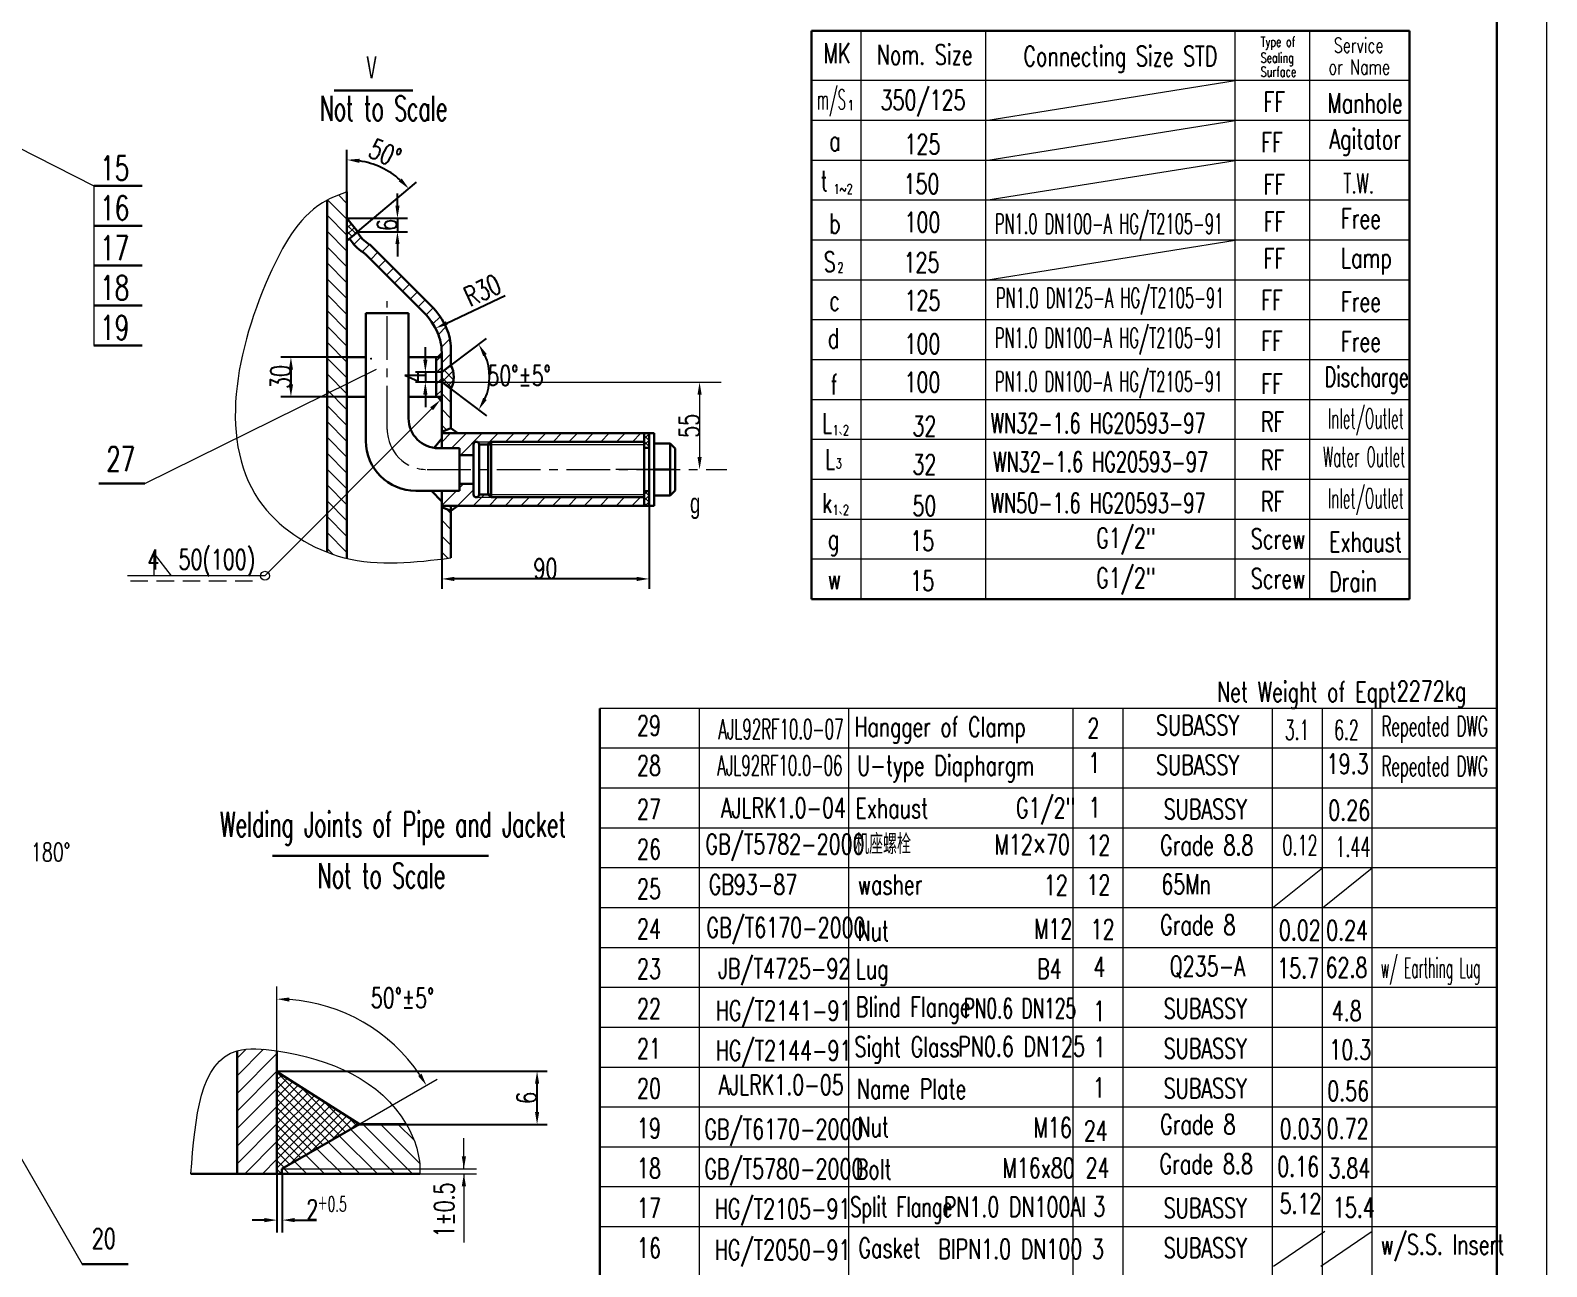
# Model space of a CAD drawing. Extents: x 0 to 594, y 0 to 841.
# Drawn here: x 289.8 to 594, y 192 to 440 of the extents above; entities that cross this region are included whole.
import ezdxf
from ezdxf.enums import TextEntityAlignment as Align

# ---------------------------------------------------------------- set-up
doc = ezdxf.new("R2010")
doc.units = 0
doc.header["$LTSCALE"] = 7
doc.header["$MEASUREMENT"] = 0
doc.linetypes.add('CENTER', pattern=[2, 1.25, -0.25, 0.25, -0.25])
doc.linetypes.add('DASHED', pattern=[0.75, 0.5, -0.25])
doc.layers.get('0').update_dxf_attribs({"linetype": 'CONTINUOUS', "lineweight": 30})
doc.layers.get('DEFPOINTS').update_dxf_attribs({"color": 2, "linetype": 'DASHED', "lineweight": 13})
for name, color, linetype, lineweight in [('CEN', 1, 'CENTER', 13), ('DASH', 2, 'DASHED', 13), ('DIM', 4, 'CONTINUOUS', 13), ('FULL', 7, 'CONTINUOUS', 30), ('MAIN', 7, 'CONTINUOUS', 30), ('THIN', 3, 'CONTINUOUS', 13), ('斜线', 6, 'CONTINUOUS', 13)]:
    doc.layers.add(name, color=color, linetype=linetype, lineweight=lineweight)
doc.styles.add('HZ3', font='romans.shx', dxfattribs={"width": 0.7, "height": 3, "bigfont": 'hztxt.shx'})
doc.styles.add('HZ4', font='romans.shx', dxfattribs={"width": 0.7, "height": 4, "bigfont": 'hztxt.shx'})
doc.styles.add('HZ5', font='romans.shx', dxfattribs={"width": 0.7, "height": 5, "bigfont": 'hztxt.shx'})
doc.styles.add('RMO4', font='romans.shx', dxfattribs={"width": 0.7, "height": 4})
doc.dimstyles.get("Standard").update_dxf_attribs({"dimtxt": 0.18, "dimasz": 0.18, "dimexe": 0.18, "dimexo": 0.0625, "dimgap": 0.09, "dimtad": 0, "dimtih": 1, "dimtoh": 1, "dimdec": 4, "dimzin": 0, "dimdsep": 46, "dimtxsty": 'HZ4', "dimcen": 0.09, "dimadec": 0, "dimazin": 0, "dimtol": 1, "dimtm": 1e-09, "dimtfac": 1, "dimtdec": 4, "dimtofl": 0, "dimtmove": 0, "dimatfit": 3, "dimfxl": 0, "dimtolj": 1, "dimtzin": 0, "dimarcsym": 0})
doc.dimstyles.new('STANDARD$2', dxfattribs={"dimtxt": 0.18, "dimasz": 2.5, "dimexe": 2.5, "dimexo": 0.0625, "dimgap": 0.9, "dimtad": 1, "dimtih": 1, "dimdec": 0, "dimzin": 0, "dimdsep": 46, "dimtxsty": 'HZ5', "dimcen": 0.09, "dimadec": 0, "dimazin": 0, "dimtol": 1, "dimtfac": 2, "dimtdec": 0, "dimtofl": 0, "dimtmove": 0, "dimatfit": 0, "dimfxl": 0, "dimtolj": 1, "dimtzin": 0, "dimarcsym": 0})
pattern_1 = [(135, (-25.9183, 25.1776), (-0.8838835, -0.8838835), []), (225, (-25.9183, 25.1776), (0.8838835, -0.8838835), [])]

# ---------------------------------------------------------------- blocks, each defined once
blk = doc.blocks.new('*D125')
at = {"layer": 'DEFPOINTS', "color": 0}
for p in [(339.25, 231.24), (391.44, 231.24), (355.04, 220.52)]:
    blk.add_point(p, dxfattribs=at)
at = {"layer": 'DIM', "color": 0, "lineweight": -2}
for p, q in [((339.31, 231.24), (393.44, 231.24)), ((391.44, 223.02), (391.44, 228.74)), ((355.1, 220.52), (393.44, 220.52))]:
    blk.add_line(p, q, dxfattribs=at)
at = {"layer": 'DIM', "color": 0}
for points in [[(391.02, 228.74), (391.85, 228.74), (391.44, 231.24)], [(391.02, 223.02), (391.85, 223.02), (391.44, 220.52)]]:
    blk.add_solid(points, dxfattribs=at)
at = {"layer": 'DIM', "color": 0, "insert": (389.35, 225.88), "char_height": 4, "attachment_point": 5, "rotation": 90, "style": 'RMO4'}
blk.add_mtext('\\A1;6', dxfattribs=at)
blk = doc.blocks.new('*D126')
at = {"layer": 'DEFPOINTS', "color": 0}
for p in [(339.24, 210.78), (340.32, 210.66), (340.32, 201.36)]:
    blk.add_point(p, dxfattribs=at)
at = {"layer": 'DIM', "color": 0, "lineweight": -2}
for p, q in [((339.24, 210.72), (339.24, 198.86)), ((340.32, 210.6), (340.32, 198.86)), ((336.74, 201.36), (334.24, 201.36)), ((342.82, 201.36), (347.16, 201.36))]:
    blk.add_line(p, q, dxfattribs=at)
at = {"layer": 'DIM', "color": 0}
for points in [[(336.74, 201.78), (336.74, 200.94), (339.24, 201.36)], [(342.82, 201.78), (342.82, 200.94), (340.32, 201.36)]]:
    blk.add_solid(points, dxfattribs=at)
at = {"layer": 'DIM', "color": 0, "insert": (346.34, 203.45), "char_height": 4, "attachment_point": 5, "style": 'RMO4'}
blk.add_mtext('\\A1;2', dxfattribs=at)
blk = doc.blocks.new('*D155')
at = {"layer": 'DEFPOINTS', "color": 0}
for p in [(362.21, 411.36), (353.3, 407.63), (355.45, 399.62), (353.3, 397.81), (353.3, 334.09)]:
    blk.add_point(p, dxfattribs=at)
at = {"layer": 'DIM', "color": 0, "lineweight": -2}
for p, q in [((353.3, 407.69), (353.3, 416.03)), ((355.5, 399.66), (367.25, 409.52))]:
    blk.add_line(p, q, dxfattribs=at)
blk.add_arc((353.3, 397.81), 16.21, 48.843, 81.157, dxfattribs=at)
at = {"layer": 'DIM', "color": 0}
for points in [[(355.76, 413.42), (355.82, 414.25), (353.3, 414.03)], [(364.27, 410.31), (363.67, 409.73), (365.72, 408.23)]]:
    blk.add_solid(points, dxfattribs=at)
at = {"layer": 'DIM', "color": 0, "insert": (360.94, 415.33), "char_height": 4, "attachment_point": 5, "rotation": 336.4478, "style": 'RMO4'}
blk.add_mtext('\\A1;50%%d', dxfattribs=at)
blk = doc.blocks.new('*D154')
at = {"layer": 'DEFPOINTS', "color": 0}
for p in [(353.3, 402.31), (355.45, 399.62), (363.42, 399.62)]:
    blk.add_point(p, dxfattribs=at)
at = {"layer": 'DIM', "color": 0, "lineweight": -2}
for p, q in [((363.42, 404.81), (363.42, 407.31)), ((353.36, 402.31), (365.42, 402.31)), ((363.42, 402.31), (363.42, 399.62)), ((355.52, 399.62), (365.42, 399.62)), ((363.42, 397.12), (363.42, 394.62))]:
    blk.add_line(p, q, dxfattribs=at)
at = {"layer": 'DIM', "color": 0}
for points in [[(363.01, 404.81), (363.84, 404.81), (363.42, 402.31)], [(363.01, 397.12), (363.84, 397.12), (363.42, 399.62)]]:
    blk.add_solid(points, dxfattribs=at)
at = {"layer": 'DIM', "color": 0, "insert": (361.33, 400.96), "char_height": 4, "attachment_point": 5, "rotation": 90, "style": 'RMO4'}
blk.add_mtext('\\A1;6', dxfattribs=at)
blk = doc.blocks.new('*D153')
at = {"layer": 'DEFPOINTS', "color": 0}
for p in [(371.07, 380.24), (358.15, 374.17)]:
    blk.add_point(p, dxfattribs=at)
at = {"layer": 'DIM', "color": 0, "lineweight": -2}
for p, q in [((373.33, 381.3), (385.05, 386.81)), ((358.15, 374.08), (358.15, 374.26)), ((358.06, 374.17), (358.24, 374.17))]:
    blk.add_line(p, q, dxfattribs=at)
at = {"layer": 'DIM', "color": 0}
blk.add_solid([(373.16, 381.68), (373.51, 380.93), (371.07, 380.24)], dxfattribs=at)
at = {"layer": 'DIM', "color": 0, "insert": (380.47, 387.86), "char_height": 4, "attachment_point": 5, "rotation": 25.1673, "style": 'RMO4'}
blk.add_mtext('\\A1;R30', dxfattribs=at)
blk = doc.blocks.new('*D152')
at = {"layer": 'DEFPOINTS', "color": 0}
for p in [(372.31, 371.46), (374.14, 372.84), (372.31, 369.47), (381.65, 368.14), (374.14, 368.1)]:
    blk.add_point(p, dxfattribs=at)
at = {"layer": 'THIN', "color": 0, "lineweight": -2}
for p, q in [((374.19, 372.87), (381.32, 378.22)), ((374.19, 368.06), (381.32, 362.71))]:
    blk.add_line(p, q, dxfattribs=at)
blk.add_arc((370.98, 370.47), 10.93, 336.27, 23.73, dxfattribs=at)
at = {"layer": 'THIN', "color": 0}
for points in [[(380.62, 374.65), (381.34, 375.07), (379.72, 377.02)], [(381.34, 365.86), (380.62, 366.28), (379.72, 363.91)]]:
    blk.add_solid(points, dxfattribs=at)
at = {"layer": 'THIN', "color": 0, "insert": (387.82, 370.75), "char_height": 4, "attachment_point": 5, "style": 'HZ4'}
blk.add_mtext('\\A1;50%%d%%p5%%d', dxfattribs=at)
blk = doc.blocks.new('*D151')
at = {"layer": 'DEFPOINTS', "color": 0}
for p in [(372.31, 371.46), (369.02, 369.45), (372.33, 369.45)]:
    blk.add_point(p, dxfattribs=at)
at = {"layer": 'THIN', "color": 0, "lineweight": -2}
for p, q in [((369.02, 373.96), (369.02, 376.46)), ((372.24, 371.46), (367.02, 371.46)), ((369.02, 371.46), (369.02, 369.45)), ((372.26, 369.45), (367.02, 369.45)), ((369.02, 366.95), (369.02, 364.45))]:
    blk.add_line(p, q, dxfattribs=at)
at = {"layer": 'THIN', "color": 0}
for points in [[(368.6, 373.96), (369.44, 373.96), (369.02, 371.46)], [(368.6, 366.95), (369.44, 366.95), (369.02, 369.45)]]:
    blk.add_solid(points, dxfattribs=at)
at = {"layer": 'THIN', "color": 0, "insert": (366.93, 370.46), "char_height": 4, "attachment_point": 5, "rotation": 90, "style": 'RMO4'}
blk.add_mtext('\\A1;4', dxfattribs=at)
blk = doc.blocks.new('*D150')
at = {"layer": 'DEFPOINTS', "color": 0}
for p in [(353.3, 374.45), (342.05, 366.48), (353.3, 366.48)]:
    blk.add_point(p, dxfattribs=at)
at = {"layer": 'THIN', "color": 0, "lineweight": -2}
for p, q in [((353.24, 374.45), (340.05, 374.45)), ((342.05, 371.95), (342.05, 368.98)), ((353.24, 366.48), (340.05, 366.48))]:
    blk.add_line(p, q, dxfattribs=at)
at = {"layer": 'THIN', "color": 0}
for points in [[(341.63, 371.95), (342.47, 371.95), (342.05, 374.45)], [(341.63, 368.98), (342.47, 368.98), (342.05, 366.48)]]:
    blk.add_solid(points, dxfattribs=at)
at = {"layer": 'THIN', "color": 0, "insert": (339.96, 370.47), "char_height": 4, "attachment_point": 5, "rotation": 90, "style": 'RMO4'}
blk.add_mtext('\\A1;30', dxfattribs=at)
blk = doc.blocks.new('*D149')
at = {"layer": 'DEFPOINTS', "color": 0}
for p in [(413.94, 344.65), (372.31, 333.95), (372.31, 329.97)]:
    blk.add_point(p, dxfattribs=at)
at = {"layer": 'THIN', "color": 0, "lineweight": -2}
for p, q in [((413.94, 344.59), (413.94, 327.97)), ((372.31, 333.89), (372.31, 327.97)), ((411.44, 329.97), (374.81, 329.97))]:
    blk.add_line(p, q, dxfattribs=at)
at = {"layer": 'THIN', "color": 0}
for points in [[(374.81, 330.38), (374.81, 329.55), (372.31, 329.97)], [(411.44, 330.38), (411.44, 329.55), (413.94, 329.97)]]:
    blk.add_solid(points, dxfattribs=at)
at = {"layer": 'THIN', "color": 0, "insert": (393.12, 332.06), "char_height": 4, "attachment_point": 5, "style": 'RMO4'}
blk.add_mtext('\\A1;90', dxfattribs=at)

msp = doc.modelspace()

# ---------------------------------------------------------------- hatches: boundary and pattern name
at = {"layer": 'DIM'}
h = msp.add_hatch(dxfattribs=at)
h.set_pattern_fill('ANSI31', color=256, scale=20, style=0)
h.set_pattern_definition([(45, (-25.9183, 25.1776), (-1.767767, 1.767767), [])])
edge = h.paths.add_edge_path()
edge.add_line((331.24649, 210.63316), (339.24649, 210.63316))
edge.add_line((339.24649, 210.63316), (339.24649, 235.32687))
edge.add_spline(control_points=[(339.24649, 235.32687), (336.39619, 235.7456), (333.51785, 235.9601), (331.24649, 235.32687)], knot_values=[26.376298529, 26.376298529, 26.376298529, 26.376298529, 34.376298529, 34.376298529, 34.376298529, 34.376298529], degree=3, periodic=0)
edge.add_line((331.24649, 235.32687), (331.24649, 210.63316))
h = msp.add_hatch(dxfattribs=at)
h.set_pattern_fill('ANSI37', color=256, scale=10, angle=90, style=0)
h.set_pattern_definition(pattern_1)
h.paths.add_polyline_path([(339.24649, 210.63316), (340.24649, 210.63316), (340.24649, 211.63316), (355.83495, 220.63316), (339.24649, 231.14879)])
at = {"layer": 'THIN'}
h = msp.add_hatch(dxfattribs=at)
h.set_pattern_fill('ANSI31', color=256, scale=18, angle=90, style=0)
h.set_pattern_definition([(135, (20.8091, 266.8356), (-1.59099, -1.59099), [])])
edge = h.paths.add_edge_path()
edge.add_spline(control_points=[(349.29814, 335.33113), (350.42301, 334.89541), (351.75925, 334.46411), (353.10418, 334.13182), (353.29814, 334.08594)], knot_values=[85.317824237, 85.317824237, 85.317824237, 85.317824237, 88.845396092, 89.439199337, 89.439199337, 89.439199337, 89.439199337], degree=3, periodic=0)
edge.add_line((353.29814, 334.08594), (353.29814, 407.62504))
edge.add_spline(control_points=[(353.29814, 407.62504), (351.92582, 407.11468), (350.55349, 406.60432), (349.29814, 405.93863)], knot_values=[0, 0, 0, 0, 4.340965322, 4.340965322, 4.340965322, 4.340965322], degree=3, periodic=0)
edge.add_line((349.29814, 405.93863), (349.29814, 335.33113))
h = msp.add_hatch(dxfattribs=at)
h.set_pattern_fill('ANSI37', color=256, scale=7.5, style=0)
h.set_pattern_definition([(45, (-3.6583, -36.1888), (-0.6629126, 0.6629126), []), (135, (-3.6583, -36.1888), (-0.6629126, -0.6629126), [])])
h.paths.add_polyline_path([(353.29814, 398.81876), (353.84549, 398.2714), (355.4529, 399.62018), (353.29814, 402.30931)])
h = msp.add_hatch(dxfattribs=at)
h.set_pattern_fill('ANSI31', color=256, scale=13, style=0)
h.set_pattern_definition([(45, (20.8091, 266.8356), (-1.1490485, 1.1490485), [])])
h.paths.add_polyline_path([(372.3052, 374.4548), (371.2097, 374.4548), (371.2097, 366.47718), (372.3052, 366.47718)])
h = msp.add_hatch(dxfattribs=at)
h.set_pattern_fill('ANSI37', color=256, scale=11, style=0)
h.set_pattern_definition([(45, (20.8091, 266.8356), (-0.972272, 0.972272), []), (135, (20.8091, 266.8356), (-0.972272, -0.972272), [])])
h.paths.add_polyline_path([(372.3052, 369.46879), (374.13616, 368.09559, 0.246248199), (374.13616, 372.8364), (372.3052, 371.46319)])
h = msp.add_hatch(dxfattribs=at)
h.set_pattern_fill('ANSI31', color=256, scale=18, style=0)
h.set_pattern_definition([(45, (20.8091, 266.8356), (-1.59099, 1.59099), [])])
h.paths.add_polyline_path([(379.23461, 357.48083), (412.93842, 357.48083), (412.93842, 359.18371), (372.3052, 359.18371), (372.3052, 356.1921), (375.87429, 356.1921), (375.87429, 354.78183), (378.67584, 354.78183), (378.67584, 356.92205, -0.414213562)])
h.paths.add_polyline_path([(381.65596, 356.92205), (382.21473, 357.48083), (379.23461, 357.48083, -0.414213562), (379.79338, 356.92205)], flags=17)
h.paths.add_polyline_path([(372.3052, 347.64466), (372.3052, 344.65305), (412.93842, 344.65305), (412.93842, 346.35593), (382.21473, 346.35593), (379.23461, 346.35593, -0.414213562), (378.67584, 346.9147), (378.67584, 349.05493), (375.87429, 349.05493), (375.87429, 347.64466)])
h.paths.add_polyline_path([(379.79338, 346.9147, -0.414213562), (379.23461, 346.35593), (382.21473, 346.35593), (381.65596, 346.9147)], flags=17)
h = msp.add_hatch(dxfattribs=at)
h.set_pattern_fill('ANSI37', color=256, scale=7, style=0)
h.set_pattern_definition([(45, (43.2905, 266.8356), (-0.6187184, 0.6187184), []), (135, (43.2905, 266.8356), (-0.6187184, -0.6187184), [])])
h.paths.add_polyline_path([(413.93643, 359.18371), (412.93842, 359.18371), (412.93842, 356.27068), (413.93643, 356.27068)])
h.paths.add_polyline_path([(412.93842, 344.65305), (413.93643, 344.65305), (413.93643, 347.56608), (412.93842, 347.56608)])
h = msp.add_hatch(dxfattribs=at)
h.set_pattern_fill('ANSI37', color=256, scale=10, angle=90, style=0)
h.set_pattern_definition(pattern_1)
h.paths.add_polyline_path([(339.24649, 231.14879), (339.24649, 210.63316), (340.24649, 210.63316), (340.24649, 211.63316), (355.83495, 220.63316)])
h = msp.add_hatch(dxfattribs=at)
h.set_pattern_fill('ANSI31', color=256, scale=20, angle=90, style=0)
h.set_pattern_definition([(135, (281.9165, 157.2852), (-1.767767, -1.767767), [])])
edge = h.paths.add_edge_path()
edge.add_line((340.24649, 211.63316), (340.24649, 210.63316))
edge.add_line((340.24649, 210.63316), (367.90216, 210.63316))
edge.add_spline(control_points=[(367.90216, 210.63316), (368.1188, 214.04546), (366.97085, 217.60056), (365.20245, 220.63316)], knot_values=[64.202744315, 64.202744315, 64.202744315, 64.202744315, 74.56075691, 74.56075691, 74.56075691, 74.56075691], degree=3, periodic=0)
edge.add_line((365.20245, 220.63316), (355.83495, 220.63316))
edge.add_line((355.83495, 220.63316), (340.24649, 211.63316))

# ---------------------------------------------------------------- linework, layer by layer
msp.add_line((404, 304), (404, 10))
at = {"layer": 'CEN'}
for p, q in [((361.37092, 359.91838), (361.37092, 385.71001)), ((369.37092, 351.91838), (429.50747, 351.91838))]:
    msp.add_line(p, q, dxfattribs=at)
msp.add_arc((369.37092, 359.91838), 8, 180, 270, dxfattribs=at)
at = {"layer": 'DASH'}
msp.add_line((309.8471, 329.55524), (335.33067, 329.55524), dxfattribs=at)
at = {"layer": 'DEFPOINTS', "linetype": 'ByBlock'}
for p in [(339.24649, 235.32687), (355.83495, 220.63316), (339.24649, 210.63316), (340.24649, 211.63316), (340.3167, 211.62334), (340.3167, 210.66486)]:
    msp.add_point(p, dxfattribs=at)
at = {"layer": 'DIM'}
for p, q in [((481.47678, 421.9213), (531.47678, 429.9213)), ((481.47678, 413.9213), (531.47678, 421.9213)), ((481.47678, 405.9213), (531.47678, 413.9213)), ((481.47678, 389.9213), (531.47678, 397.9213)), ((312.76783, 349.12978), (359.21122, 372.07016)), ((411.27039, 369.4522), (428.38464, 369.4522)), ((584, 304), (404, 304)), ((584, 296), (404, 296)), ((584, 288), (404, 288)), ((539, 264), (549, 272)), ((549, 264), (559, 272)), ((584, 224), (404, 224)), ((376.75297, 211.62334), (376.75297, 217.81075)), ((376.75297, 210.66486), (376.75297, 196.84153)), ((539.21393, 192.1005), (549.49698, 199.11696)), ((548.71514, 192.1005), (558.99819, 199.11696))]:
    msp.add_line(p, q, dxfattribs=at)
at = {"layer": 'DIM', "linetype": 'ByBlock'}
for p, q in [((339.24649, 235.38937), (339.24649, 248.18991)), ((355.88907, 220.66441), (371.40556, 229.62286)), ((340.3792, 211.62334), (379.25297, 211.62334)), ((340.3792, 210.66486), (379.25297, 210.66486)), ((376.75297, 208.16486), (376.75297, 205.66486))]:
    msp.add_line(p, q, dxfattribs=at)
msp.add_arc((339.24649, 211.05581), 34.6341, 34.1366911, 85.8633089, dxfattribs=at)
at = {"layer": 'DIM'}
msp.add_open_spline([(321.97666, 210.63316), (322.8672, 221.93613), (324.02784, 236.66731), (347.12754, 234.94589), (363.66527, 227.83767), (368.1188, 214.04546), (367.90216, 210.63316)], degree=3, knots=[0, 0, 0, 0, 26.376298529, 34.376298529, 64.202744315, 74.56075691, 74.56075691, 74.56075691, 74.56075691], dxfattribs=at)
at = {"layer": 'DIM', "linetype": 'ByBlock'}
for p in [(361.50886, 237.58707), (376.75297, 211.62334)]:
    msp.add_point(p, dxfattribs=at)
for points in [[(341.72982, 245.18329), (341.7599, 246.01608), (339.24649, 245.68991)], [(368.26626, 230.71262), (367.56008, 230.27018), (369.2405, 228.37286)], [(376.3363, 214.12334), (377.16964, 214.12334), (376.75297, 211.62334)], [(376.3363, 208.16486), (377.16964, 208.16486), (376.75297, 210.66486)]]:
    msp.add_solid(points, dxfattribs=at)
at = {"layer": 'FULL'}
for p, q in [((584, 10), (584, 831)), ((446.47678, 325.9213), (446.47678, 439.9213)), ((566.47678, 439.9213), (446.47678, 439.9213)), ((566.47678, 325.9213), (566.47678, 439.9213)), ((350.75844, 427.93816), (366.49865, 427.93816)), ((302.47571, 408.80919), (312.22575, 408.80919)), ((349.29814, 405.93863), (349.29814, 335.33113)), ((353.29814, 407.62504), (353.29814, 334.08594)), ((353.29814, 402.30931), (355.4529, 399.62018)), ((302.47571, 400.80919), (312.22575, 400.80919)), ((353.29814, 397.81212), (355.4529, 399.62018)), ((358.34422, 396.6011), (370.16754, 384.77778)), ((302.47571, 392.80919), (312.22575, 392.80919)), ((357.09411, 395.02279), (368.75332, 383.36357)), ((302.47571, 384.80919), (312.22575, 384.80919)), ((302.47571, 376.80919), (312.22575, 376.80919)), ((566.47678, 325.9213), (446.47678, 325.9213)), ((331.24649, 235.32687), (331.24649, 210.63316)), ((339.24649, 235.32687), (339.24649, 210.63316)), ((355.83495, 220.63316), (339.18475, 231.18793)), ((340.24649, 211.63316), (355.83495, 220.63316)), ((355.83495, 220.63316), (365.20245, 220.63316)), ((339.24649, 210.63316), (321.97666, 210.63316)), ((331.24649, 210.63316), (339.24649, 210.63316)), ((340.24649, 210.63316), (339.24649, 210.63316)), ((340.24649, 211.63316), (340.24649, 210.63316)), ((340.24649, 210.63316), (367.90216, 210.63316))]:
    msp.add_line(p, q, dxfattribs=at)
for centre, radius, start, end in [((361.15491, 402.65593), 6.54852, 208.1953902, 238.9008042), ((361.15491, 402.65593), 8.54852, 210.9838547, 237.6345395), ((356.2229, 394.47978), 3, 45, 58.9008042), ((354.97279, 392.90147), 3, 45, 57.6345395), ((359.56094, 374.17118), 13, 23.8289362, 45), ((359.56094, 374.17118), 15, 23.7880027, 45)]:
    msp.add_arc(centre, radius, start, end, dxfattribs=at)
at = {"layer": 'MAIN'}
for p, q in [((357.0972, 383.29686), (365.64465, 383.29686)), ((361.37092, 383.29686), (357.0972, 383.29686)), ((357.0972, 357.64466), (357.0972, 383.29686)), ((365.64465, 362.1921), (365.64465, 383.29686)), ((357.0972, 374.4548), (353.29814, 374.4548)), ((372.3052, 374.4548), (365.64465, 374.4548)), ((371.2097, 374.4548), (371.2097, 366.47718)), ((371.53869, 374.4548), (372.29685, 375.2252)), ((372.3052, 375.3832), (372.3052, 356.1921)), ((374.13616, 376.18795), (374.13616, 372.8364)), ((372.3052, 371.46319), (374.13616, 372.8364)), ((372.3052, 369.46879), (374.13616, 368.09559)), ((353.29814, 366.47718), (357.0972, 366.47718)), ((365.64465, 366.47718), (372.3052, 366.47718)), ((371.53869, 366.47718), (372.3052, 365.49675)), ((374.13616, 368.09559), (374.13616, 360.1981)), ((372.3052, 359.45911), (374.13616, 360.1981)), ((372.3052, 359.18371), (414.93445, 359.18371)), ((374.13616, 360.1981), (375.5049, 359.18371)), ((412.93842, 359.18371), (412.93842, 351.91838)), ((413.93643, 359.18371), (413.93643, 351.91838)), ((414.93445, 359.18371), (414.93445, 351.91838)), ((372.3052, 358.15996), (370.81605, 356.24959)), ((372.3052, 356.1921), (371.64465, 356.1921)), ((372.3052, 356.1921), (375.87429, 356.1921)), ((375.87429, 356.1921), (375.87429, 351.91838)), ((378.67584, 351.91838), (378.67584, 356.92205)), ((379.79338, 351.91838), (379.79338, 356.92205)), ((379.79338, 356.92205), (382.21473, 356.92205)), ((381.65596, 356.92205), (382.21473, 357.48083)), ((381.65596, 346.9147), (381.65596, 356.92205)), ((382.21473, 357.48083), (382.21473, 346.35593)), ((382.21473, 357.48083), (412.93842, 357.48083)), ((412.93842, 356.27068), (413.93643, 356.27068)), ((414.93445, 357.10816), (418.13106, 357.10816)), ((418.13106, 357.10816), (419.13106, 356.10816)), ((418.13106, 357.10816), (418.13106, 351.91838)), ((419.13106, 356.10816), (419.13106, 351.91838)), ((375.87429, 354.78183), (378.67584, 354.78183)), ((375.87429, 347.64466), (375.87429, 351.91838)), ((378.67584, 351.91838), (378.67584, 346.9147)), ((379.79338, 351.91838), (379.79338, 346.9147)), ((412.93842, 344.65305), (412.93842, 351.91838)), ((413.93643, 344.65305), (413.93643, 351.91838)), ((414.93445, 344.65305), (414.93445, 351.91838)), ((418.13106, 351.91838), (414.93445, 351.91838)), ((418.13106, 351.91838), (414.93445, 351.91838)), ((418.13106, 346.7286), (418.13106, 351.91838)), ((419.13106, 347.7286), (419.13106, 351.91838)), ((303.48609, 349.12978), (312.76783, 349.12978)), ((372.3052, 347.64466), (367.0972, 347.64466)), ((372.3052, 345.49096), (370.22629, 347.64466)), ((372.3052, 347.64466), (375.87429, 347.64466)), ((372.3052, 347.64466), (372.3052, 333.95474)), ((375.87429, 349.05493), (378.67584, 349.05493)), ((379.79338, 346.9147), (382.21473, 346.9147)), ((382.21473, 346.35593), (381.65596, 346.9147)), ((412.93842, 347.56608), (413.93643, 347.56608)), ((418.13106, 346.7286), (419.13106, 347.7286)), ((372.3052, 344.65305), (414.93445, 344.65305)), ((372.3052, 344.37765), (374.13616, 343.63866)), ((374.13616, 344.65305), (374.13616, 334.1746)), ((374.13616, 343.63866), (375.5049, 344.65305)), ((382.21473, 346.35593), (412.93842, 346.35593)), ((414.93445, 346.7286), (418.13106, 346.7286)), ((338.37757, 274.39595), (381.70821, 274.39595)), ((300.1625, 192.49342), (309.37976, 192.49342))]:
    msp.add_line(p, q, dxfattribs=at)
for centre, radius, start, end in [((362.3052, 375.3832), 10, 0, 23.8289362), ((364.13616, 376.18795), 10, 0, 23.7880027), ((369.61497, 370.46599), 5.10489, 332.332504, 27.667496), ((371.64465, 362.1921), 6, 180, 270), ((367.0972, 357.64466), 10, 180, 270), ((379.23461, 356.92205), 0.55877, 0, 180), ((379.23461, 346.9147), 0.55877, 180, 0)]:
    msp.add_arc(centre, radius, start, end, dxfattribs=at)
at = {"layer": 'THIN'}
for p, q in [((594, 0), (594, 841)), ((456.47678, 325.9213), (456.47678, 439.9213)), ((481.47678, 325.9213), (481.47678, 439.9213)), ((481.47678, 429.9213), (481.47678, 439.9213)), ((531.47678, 325.9213), (531.47678, 439.9213)), ((546.47678, 325.9213), (546.47678, 439.9213)), ((566.47678, 429.9213), (446.47678, 429.9213)), ((566.47678, 421.9213), (446.47678, 421.9213)), ((353.29814, 407.62504), (353.29814, 415.51314)), ((566.47678, 413.9213), (446.47678, 413.9213)), ((302.47571, 408.80919), (302.47571, 376.80919)), ((566.47678, 405.9213), (446.47678, 405.9213)), ((354.68684, 397.06655), (356.10596, 398.48566)), ((356.37256, 395.57029), (357.82155, 397.01928)), ((566.47678, 397.9213), (446.47678, 397.9213)), ((358.05057, 394.06632), (359.46479, 395.48053)), ((359.64156, 392.47533), (361.05578, 393.88954)), ((361.23255, 390.88434), (362.64677, 392.29855)), ((362.82354, 389.29335), (364.23776, 390.70756)), ((566.47678, 389.9213), (446.47678, 389.9213)), ((364.41453, 387.70236), (365.82875, 389.11657)), ((366.00552, 386.11137), (367.41974, 387.52558)), ((367.59651, 384.52038), (369.01073, 385.93459)), ((369.17724, 382.91913), (370.59283, 384.33471)), ((370.55264, 381.11254), (371.99758, 382.55748)), ((371.62651, 379.00443), (373.14822, 380.52615)), ((566.47678, 381.9213), (446.47678, 381.9213)), ((372.24871, 376.44465), (373.94383, 378.13977)), ((372.3052, 373.31916), (374.13616, 375.15012)), ((566.47678, 373.9213), (446.47678, 373.9213)), ((372.38982, 369.4522), (411.27039, 369.4522)), ((374.13616, 365.34979), (372.3052, 367.18075)), ((424.04386, 366.9522), (424.04386, 354.41838)), ((566.47678, 365.9213), (446.47678, 365.9213)), ((370.25969, 364.08472), (336.84664, 330.60742)), ((374.13616, 362.16781), (372.3052, 363.99877)), ((373.27248, 359.84951), (372.3052, 360.81679)), ((379.23461, 357.48083), (412.93842, 357.48083)), ((382.21473, 356.92205), (412.93842, 356.92205)), ((566.47678, 357.9213), (446.47678, 357.9213)), ((419.06856, 351.91838), (407.27039, 351.91838)), ((566.47678, 349.9213), (446.47678, 349.9213)), ((382.21473, 346.9147), (412.93842, 346.9147)), ((374.13616, 343.07593), (373.1926, 344.01949)), ((379.23461, 346.35593), (412.93842, 346.35593)), ((374.13616, 339.89395), (372.3052, 341.7249)), ((566.47678, 341.9213), (446.47678, 341.9213)), ((374.13616, 336.71197), (372.3052, 338.54292)), ((314.63327, 330.60742), (314.63327, 335.02661)), ((314.63327, 335.02661), (318.003, 330.60742)), ((373.56106, 334.10509), (372.3052, 335.36094)), ((566.47678, 333.9213), (446.47678, 333.9213)), ((336.84664, 330.60742), (309.27391, 330.60742)), ((424, 60), (424, 304)), ((454, 60), (454, 304)), ((499, 60), (499, 304)), ((509, 60), (509, 304)), ((539, 60), (539, 304)), ((549, 66), (549, 304)), ((559, 60), (559, 304)), ((584, 280), (404, 280)), ((584, 272), (404, 272)), ((584, 264), (404, 264)), ((584, 256), (404, 256)), ((584, 248), (404, 248)), ((584, 240), (404, 240)), ((584, 232), (404, 232)), ((584, 216), (404, 216)), ((584, 208), (404, 208)), ((584, 200), (404, 200))]:
    msp.add_line(p, q, dxfattribs=at)
msp.add_circle((336.84664, 330.60742), 0.88415, dxfattribs=at)
msp.add_spline([(353.29814, 407.62504), (349.29814, 405.93863), (338.22622, 391.94396), (336.41489, 344.68658), (352.71681, 334.22963), (374.13616, 334.1746)], degree=3, dxfattribs=at)
for points in [[(423.6272, 366.9522), (424.46053, 366.9522), (424.04386, 369.4522)], [(369.96478, 364.37906), (370.5546, 363.79037), (372.02576, 365.85418)], [(423.6272, 354.41838), (424.46053, 354.41838), (424.04386, 351.91838)]]:
    msp.add_solid(points, dxfattribs=at)
at = {"layer": '斜线'}
for p, q in [((199.76844, 461.16756), (302.47571, 408.80919)), ((265.42052, 252.70006), (300.1625, 192.49342))]:
    msp.add_line(p, q, dxfattribs=at)

# ---------------------------------------------------------------- texts
at = {"color": 3, "style": 'HZ4'}
for s, height, width, p in [('Net Weight of Eqpt：', 4, 0.7, (527.86227, 305.32164)), ('2272kg', 4, 0.7, (563.94271, 305.49473)), ('AJL92RF10.0-07', 4, 0.55, (427.82855, 297.8383)), ('Hangger of Clamp', 3.96, 0.7, (455.12473, 298.33685)), ('SUBASSY', 4, 0.7, (515.61811, 298.6501)), ('Repeated DWG', 4, 0.55, (560.87015, 298.43324)), ('U-type Diaphargm', 4, 0.7, (455.64587, 290.55172)), ('SUBASSY', 4, 0.7, (515.61811, 290.6501)), ('Repeated DWG', 4, 0.55, (560.87015, 290.43324)), ('Grade 8.8', 4, 0.7, (516.4397, 274.57339)), ('Grade 8', 4, 0.7, (516.4397, 258.57339)), ('Grade 8', 4, 0.7, (516.4397, 218.57339)), ('Grade 8.8', 4, 0.7, (516.32505, 210.63726))]:
    msp.add_text(s, height=height, dxfattribs=dict(at, width=width)).set_placement(p)
at = {"layer": 'DIM'}
for s, height, style, width, p in [('Type of', 2, 'HZ4', 0.7, (536.61572, 436.7288)), ('Service', 3, 'HZ4', 0.7, (551.28524, 435.52026)), ('MK', 4, 'HZ4', 0.7, (448.91483, 433.40846)), ('Nom. Size', 4, 'HZ4', 0.7, (459.59882, 433.12901)), ('Connecting Size STD', 4, 'HZ4', 0.7, (489.01388, 432.84956)), ('Sealing', 2, 'HZ4', 0.7, (536.61572, 433.50582)), ('Surface', 2, 'HZ4', 0.7, (536.61572, 430.6987)), ('or Name', 3, 'HZ4', 0.7, (550.24491, 431.15363)), ('m/S', 4, 'RMO4', 0.468346, (447.58374, 424.15593)), ('350/125', 4, 'RMO4', 0.7, (460.35064, 424.03226)), ('FF', 4, 'HZ4', 0.7, (537.20469, 423.66703)), ('Manhole', 4, 'HZ4', 0.7, (549.99696, 423.42873)), ('Agitator', 4, 'HZ4', 0.7, (550.38603, 416.20408)), ('a', 4, 'RMO4', 0.7, (450.0504, 415.85155)), ('125', 4, 'RMO4', 0.7, (465.16333, 415.16216)), ('FF', 4, 'HZ4', 0.7, (536.72254, 415.5391)), ('15', 4.875021, 'RMO4', 0.7, (303.76731, 409.93833)), ('t', 4, 'RMO4', 0.7, (448.29987, 407.79858)), ('150', 4, 'RMO4', 0.7, (464.96694, 407.22591)), ('FF', 4, 'HZ4', 0.7, (537.20469, 407.10073)), ('T.W.', 4, 'HZ4', 0.6, (553.18995, 407.32077)), ('16', 4.875021, 'RMO4', 0.7, (303.76731, 401.93833)), ('b', 4, 'RMO4', 0.7, (450.0504, 399.27103)), ('100', 4, 'RMO4', 0.7, (465.16333, 399.5163)), ('FF', 4, 'HZ4', 0.7, (537.2168, 399.62649)), ('Free', 4, 'HZ4', 0.7, (552.7146, 400.27144)), ('17', 4.875021, 'RMO4', 0.7, (303.76731, 393.93833)), ('S', 4, 'RMO4', 0.7, (448.96073, 391.57437)), ('FF', 4, 'HZ4', 0.7, (537.20469, 392.23333)), ('Lamp', 4, 'HZ4', 0.7, (552.7146, 392.38037)), ('125', 4, 'RMO4', 0.7, (464.96694, 391.43842)), ('18', 4.875021, 'RMO4', 0.7, (303.76731, 385.93833)), ('c', 4, 'RMO4', 0.7, (450.0504, 383.79574)), ('125', 4, 'RMO4', 0.7, (465.16333, 383.82218)), ('FF', 4, 'HZ4', 0.7, (536.72254, 383.89325)), ('Free', 4, 'HZ4', 0.7, (552.7146, 383.58646)), ('19', 4.875021, 'RMO4', 0.7, (303.76731, 377.93833)), ('d', 4, 'RMO4', 0.7, (449.7678, 376.27411)), ('100', 4, 'RMO4', 0.7, (465.16333, 375.10912)), ('FF', 4, 'HZ4', 0.7, (536.72254, 375.68965)), ('Free', 4, 'HZ4', 0.7, (552.7146, 375.58646)), ('100', 4, 'RMO4', 0.7, (465.16333, 367.43329)), ('Discharge', 4, 'HZ4', 0.65, (549.41646, 368.51744)), ('f', 4, 'RMO4', 0.7, (450.33301, 366.94383)), ('FF', 4, 'HZ4', 0.7, (536.72254, 367.07888)), ('32', 4, 'RMO4', 0.7, (466.75169, 358.61296)), (' WN32-1.6 HG20593-97', 4, 'RMO4', 0.65, (480.65894, 359.19437)), ('RF', 4, 'HZ4', 0.7, (536.67052, 359.48863)), ('Inlet/Outlet', 4, 'HZ4', 0.5, (550.08075, 360.13687)), ('27', 4.875021, 'RMO4', 0.7, (304.99271, 351.61082)), ('L', 4, 'RMO4', 0.7, (449.20259, 351.99705)), ('Water Outlet', 4, 'HZ4', 0.5, (549.08763, 352.46766)), ('32', 4, 'RMO4', 0.7, (466.75169, 350.92263)), (' WN32-1.6 HG20593-97', 4, 'RMO4', 0.65, (481.15939, 351.43849)), ('RF', 4, 'HZ4', 0.7, (536.67052, 351.7983)), (' WN50-1.6 HG20593-97', 4, 'RMO4', 0.65, (480.65894, 343.19437)), ('RF', 4, 'HZ4', 0.7, (536.67052, 343.48863)), ('Inlet/Outlet', 4, 'HZ4', 0.5, (550.08075, 344.13687)), ('50', 4, 'RMO4', 0.7, (466.75169, 342.61296)), ('G1/2"', 4, 'RMO4', 0.7, (503.62095, 336.1797)), ('g', 4, 'RMO4', 0.7, (449.7678, 335.93545)), ('15', 4, 'RMO4', 0.7, (466.33347, 335.61238)), ('Screw', 4, 'HZ4', 0.7, (534.63711, 336.03136)), ('Exhaust', 4, 'HZ4', 0.7, (550.32183, 335.41702)), ('G1/2"', 4, 'RMO4', 0.7, (503.62095, 328.1797)), ('Screw', 4, 'HZ4', 0.7, (534.63711, 328.03136)), ('w', 4, 'RMO4', 0.7, (449.7678, 327.93545)), ('15', 4, 'RMO4', 0.7, (466.33347, 327.61238)), ('Drain', 4, 'HZ4', 0.7, (550.32183, 327.41702)), ('29', 4, 'RMO4', 0.7, (411.49714, 298.57087)), ('2', 3.96, 'RMO4', 0.7, (501.8721, 298.06845)), ('3.1', 3.96, 'RMO4', 0.579114, (541.4701, 297.70161)), ('6.2', 3.96, 'RMO4', 0.579114, (551.3701, 297.70161)), ('28', 4, 'RMO4', 0.7, (411.49714, 290.57087)), ('AJL92RF10.0-06', 4, 'HZ4', 0.55, (427.62101, 290.55644)), ('1', 4, 'RMO4', 0.7, (502.03248, 291.06768)), ('19.3', 4, 'RMO4', 0.7, (549.86727, 290.86599)), ('AJLRK1.0-04', 4, 'RMO4', 0.7, (428.33485, 282.05839)), ('Exhaust', 4, 'HZ4', 0.7, (455.29017, 281.98694)), ('G1/2"', 4, 'RMO4', 0.7, (487.50809, 282.06053)), ('1', 4, 'RMO4', 0.7, (502.09774, 282.11228)), ('27', 4, 'RMO4', 0.7, (411.49714, 281.78635)), ('SUBASSY', 4, 'HZ4', 0.7, (517.14698, 281.78733)), ('0.26', 4, 'RMO4', 0.7, (550.17903, 281.56645)), ('180%%d', 3.657143, 'RMO4', 0.7, (289.89107, 273.34791)), ('26', 4, 'RMO4', 0.7, (411.49714, 273.78635)), ('GB/T5782-2000', 4, 'RMO4', 0.7, (425.22314, 274.7829)), ('M12×70', 4, 'HZ4', 0.7, (483.2128, 274.72334)), ('12', 4, 'RMO4', 0.7, (501.66441, 274.58172)), ('0.12', 4, 'RMO4', 0.587757, (540.98066, 274.55192)), ('1.44', 4, 'RMO4', 0.587757, (551.60621, 274.25111)), ('25', 4, 'RMO4', 0.7, (411.49714, 265.78635)), ('GB93-87', 4, 'RMO4', 0.7, (425.87089, 266.6728)), ('12', 4, 'RMO4', 0.7, (493.1213, 266.55313)), ('12', 4, 'RMO4', 0.7, (501.66441, 266.58172)), ('65Mn', 4, 'RMO4', 0.7, (516.68358, 266.74218)), ('24', 4, 'RMO4', 0.7, (411.49714, 257.78635)), ('GB/T6170-2000', 4, 'RMO4', 0.7, (425.41098, 258.02918)), ('M12', 4, 'RMO4', 0.7, (491.1468, 257.79166)), ('12', 4, 'RMO4', 0.7, (502.5063, 257.67991)), ('Nut', 4, 'HZ4', 0.7, (455.68295, 257.39305)), ('0.02', 4, 'RMO4', 0.7, (540.26601, 257.52663)), ('0.24', 4, 'RMO4', 0.7, (549.76052, 257.48081)), ('23', 4, 'RMO4', 0.7, (411.49714, 249.78635)), ('JB/T4725-92', 4, 'RMO4', 0.7, (427.78036, 249.82992)), ('Lug              B4', 4, 'HZ4', 0.7, (455.36784, 249.76116)), ('4', 4, 'RMO4', 0.7, (503.03912, 250.14664)), ('Q235-A', 4, 'RMO4', 0.7, (518.34597, 250.28543)), ('15.7', 4, 'RMO4', 0.7, (539.93878, 249.88927)), ('62.8', 4, 'RMO4', 0.7, (549.63004, 250.03464)), ('w/ Earthing Lug', 4, 'HZ4', 0.45, (560.72366, 249.94138)), ('22', 4, 'RMO4', 0.7, (411.49714, 241.78635)), ('HG/T2141-91', 4, 'RMO4', 0.7, (427.27601, 241.37374)), ('Blind Flange ', 4, 'HZ4', 0.7, (455.36784, 242.11693)), ('PN0.6 DN125', 4, 'RMO4', 0.620896, (477.01839, 241.83308)), ('1', 4, 'RMO4', 0.7, (503.03912, 241.29543)), ('SUBASSY', 4, 'HZ4', 0.7, (517.14698, 241.78733)), ('4.8', 4, 'RMO4', 0.7, (550.88045, 241.31267)), ('21', 4, 'RMO4', 0.7, (411.49714, 233.78635)), ('HG/T2144-91', 4, 'RMO4', 0.7, (427.27601, 233.37374)), ('Sight Glass', 4, 'HZ4', 0.7, (455.10021, 234.13923)), ('PN0.6 DN125', 4, 'RMO4', 0.7, (475.92919, 234.20737)), ('1', 4, 'RMO4', 0.7, (503.09511, 234.02584)), ('SUBASSY', 4, 'HZ4', 0.7, (517.14698, 233.78733)), ('10.3', 4, 'RMO4', 0.7, (550.39493, 233.54182)), ('20', 4, 'RMO4', 0.7, (411.49714, 225.78635)), ('AJLRK1.0-05', 4, 'RMO4', 0.7, (427.87706, 226.50425)), ('Name Plate', 4, 'HZ4', 0.7, (455.59792, 225.69954)), ('1', 4, 'RMO4', 0.7, (502.94466, 225.92164)), ('SUBASSY', 4, 'HZ4', 0.7, (517.14698, 225.78733)), ('0.56', 4, 'RMO4', 0.7, (549.96729, 225.26109)), ('GB/T6170-2000', 4, 'RMO4', 0.7, (424.99053, 217.61633)), ('19', 4, 'RMO4', 0.7, (411.49714, 217.78635)), ('Nut', 4, 'HZ4', 0.7, (455.68295, 218.05182)), ('M16', 4, 'RMO4', 0.7, (491.05746, 217.93194)), ('24', 4, 'RMO4', 0.7, (501.1497, 217.29268)), ('0.03', 4, 'RMO4', 0.7, (540.42448, 217.67378)), ('0.72', 4, 'RMO4', 0.7, (549.87145, 217.7118)), ('18', 4, 'RMO4', 0.7, (411.49714, 209.78635)), ('GB/T5780-2000', 4, 'RMO4', 0.7, (424.99053, 209.64315)), ('Bolt', 4, 'HZ4', 0.7, (455.36784, 209.58347)), ('M16x80', 4, 'RMO4', 0.7, (484.80142, 209.81026)), ('24', 4, 'RMO4', 0.7, (501.48897, 209.85538)), ('0.16', 4, 'RMO4', 0.7, (539.93903, 210.10185)), ('3.84', 4, 'RMO4', 0.7, (550.21991, 209.79474)), ('＋0.5', 3, 'HZ3', 0.6, (347.41771, 203.08928)), ('17', 4, 'RMO4', 0.7, (411.49714, 201.78635)), ('HG/T2105-91', 4, 'RMO4', 0.7, (427.07498, 201.64315)), ('Split Flange', 4, 'HZ4', 0.65, (454.26978, 202.0066)), ('  PN1.0 DN100AI', 4, 'RMO4', 0.7, (469.16973, 201.9969)), ('3', 4, 'RMO4', 0.7, (503.03912, 202.0966)), ('SUBASSY', 4, 'HZ4', 0.7, (517.14698, 201.78733)), ('5.12', 4, 'RMO4', 0.7, (540.41456, 202.67769)), ('15.4', 4, 'RMO4', 0.7, (551.10341, 201.88672)), ('20', 4, 'RMO4', 0.7, (302.10798, 195.68074)), ('16', 4, 'RMO4', 0.7, (411.49714, 193.78635)), ('HG/T2050-91', 4, 'RMO4', 0.7, (427.07498, 193.37374)), ('Gasket', 4, 'HZ4', 0.7, (455.90311, 193.78264)), ('SUBASSY', 4, 'HZ4', 0.7, (517.14698, 193.78733)), ('w/S.S. Insert', 4, 'HZ4', 0.7, (560.68295, 194.48907)), ('BIPN1.0 DN100', 4, 'RMO4', 0.7, (471.89797, 193.56691)), ('3', 4, 'RMO4', 0.7, (502.76606, 193.5596))]:
    msp.add_text(s, height=height, dxfattribs=dict(at, style=style, width=width)).set_placement(p)
at = {"layer": 'DIM', "style": 'RMO4', "width": 0.618068}
for s, p, p2 in [('PN1.0 DN100-A HG/T2105-91', (483.29834, 399.20832), (529.08112, 399.20832)), ('PN1.0 DN125-A HG/T2105-91', (483.53162, 384.3529), (529.3144, 384.3529)), ('PN1.0 DN100-A HG/T2105-91', (483.29834, 376.33147), (529.08112, 376.33147)), ('PN1.0 DN100-A HG/T2105-91', (483.29834, 367.55078), (529.08112, 367.55078))]:
    msp.add_text(s, height=4, dxfattribs=at).set_placement(p, p2, align=Align.FIT)
at = {"layer": 'DIM', "color": 3, "insert": (422.11732, 347.17045), "char_height": 4, "width": 5.0294, "attachment_point": 1, "style": 'RMO4'}
msp.add_mtext('{\\f??|b0|i0|c0|p54;g}', dxfattribs=at)
at = {"layer": 'DIM', "linetype": 'ByBlock', "char_height": 4, "attachment_point": 5, "style": 'HZ4'}
for s, insert, rotation in [('\\A1;50°±5°', (364.43936, 245.92603), 359.7184311), ('\\A1;1±0.5', (372.8109, 203.39434), 90)]:
    msp.add_mtext(s, dxfattribs=dict(at, insert=insert, rotation=rotation))
at = {"layer": 'THIN'}
for s, height, style, width, p in [('Ⅴ', 5, 'HZ5', 0.7, (356.47484, 429.90402)), ('Not to Scale', 5, 'HZ5', 0.6, (347.84753, 421.85546)), ('1', 2, 'RMO4', 0.7, (453.78462, 423.9749)), ('1~2', 2, 'RMO4', 0.7, (450.93492, 407.17811)), ('2', 2, 'RMO4', 0.7, (451.71569, 391.44542)), ('L', 4, 'RMO4', 0.7, (448.60272, 359.19982)), ('1、', 2, 'HZ3', 0.7, (450.74341, 358.80434)), ('2', 2, 'RMO4', 0.7, (452.81548, 358.80434)), ('3', 2, 'RMO4', 0.7, (451.37593, 352.1513)), ('k', 4, 'RMO4', 0.7, (448.60272, 343.19982)), ('1、', 2, 'HZ3', 0.7, (450.74341, 342.80434)), ('2', 2, 'RMO4', 0.7, (452.81548, 342.80434)), ('Welding Joints of Pipe and Jacket', 5, 'HZ5', 0.6, (327.84565, 278.23326)), ('机座螺栓', 4, 'HZ4', 0.7, (455.25554, 274.771)), ('Not to Scale', 5, 'HZ5', 0.6, (347.43521, 267.97056)), ('washer', 4, 'HZ4', 0.7, (455.79081, 266.65381))]:
    msp.add_text(s, height=height, dxfattribs=dict(at, style=style, width=width)).set_placement(p)
at = {"layer": 'THIN', "insert": (421.95386, 360.68529), "char_height": 4, "attachment_point": 5, "rotation": 90, "style": 'RMO4'}
msp.add_mtext('\\A1;55', dxfattribs=at)
at = {"layer": 'THIN', "insert": (334.86116, 333.21594), "char_height": 4, "attachment_point": 6, "style": 'RMO4'}
msp.add_mtext('\\A1;4  50(100)', dxfattribs=at)

# ---------------------------------------------------------------- dimensions: what is measured, and where the dimension line sits
at = {"layer": 'DIM'}
dim = msp.add_angular_dim_2l(base=(362.20798, 411.35888), line1=((353.29814, 407.62504), (353.29814, 334.08594)), line2=((353.29814, 397.81212), (355.4529, 399.62018)), text='50%%d', dimstyle='STANDARD$2', override={"dimexe": 2, "dimtih": 0, "dimtxsty": 'RMO4', "dimcen": 2, "dimtol": 0, "dimtp": 5, "dimtm": 5, "dimtfac": 0.7, "dimtofl": 1}, dxfattribs=at)
dim.commit()
dim.dimension.update_dxf_attribs({"geometry": '*D155', "text_midpoint": (359.77706, 412.67562), "dimtype": 162})
for base, p1, p2, picture, middle in [((363.42177, 399.62018), (353.29814, 402.30931), (355.4529, 399.62018), '*D154', (361.33177, 400.96474)), ((391.43506, 231.24343), (355.03545, 220.51589), (339.24649, 231.24343), '*D125', (389.34506, 225.87966))]:
    dim = msp.add_linear_dim(base=base, p1=p1, p2=p2, angle=90, text='6', dimstyle='Standard', override={"dimasz": 2.5, "dimexe": 2, "dimtad": 1, "dimtih": 0, "dimtoh": 0, "dimtxsty": 'RMO4', "dimcen": 2, "dimtol": 0, "dimtp": 5, "dimtm": 5, "dimtfac": 0.7, "dimtofl": 1}, dxfattribs=at)
    dim.commit()
    dim.dimension.update_dxf_attribs({"geometry": picture, "text_midpoint": middle})
dim = msp.add_radius_dim(center=(358.15213, 374.17118), mpoint=(371.07118, 380.24142), text='R30', dimstyle='Standard', override={"dimasz": 2.5, "dimexe": 2.5, "dimgap": 0.9, "dimtad": 1, "dimtih": 0, "dimtoh": 0, "dimdec": 0, "dimtxsty": 'RMO4', "dimtfac": 2, "dimtdec": 0, "dimatfit": 0}, dxfattribs=at)
dim.commit()
dim.dimension.update_dxf_attribs({"geometry": '*D153', "text_midpoint": (381.70026, 385.23568), "dimtype": 164})
dim = msp.add_linear_dim(base=(340.3167, 201.36032), p1=(339.23727, 210.78466), p2=(340.3167, 210.66486), text='2', dimstyle='Standard', override={"dimasz": 2.5, "dimexe": 2.5, "dimtad": 1, "dimtih": 0, "dimtoh": 0, "dimtxsty": 'RMO4', "dimtfac": 2}, dxfattribs=at)
dim.commit()
dim.dimension.update_dxf_attribs({"geometry": '*D126', "text_midpoint": (346.34003, 201.36032), "dimtype": 160})
at = {"layer": 'THIN'}
dim = msp.add_angular_dim_2l(base=(381.65041, 368.14048), line1=((372.3052, 369.46879), (374.13616, 368.09559)), line2=((372.3052, 371.46319), (374.13616, 372.8364)), text='50%%d%%p5%%d', dimstyle='STANDARD$2', override={"dimexe": 2, "dimtad": 2, "dimtoh": 1, "dimtxsty": 'HZ4', "dimcen": 2, "dimtol": 0, "dimtp": 5, "dimtm": 5, "dimtfac": 0.7, "dimtofl": 1, "dimatfit": 3}, dxfattribs=at)
dim.commit()
dim.dimension.update_dxf_attribs({"geometry": '*D152', "text_midpoint": (381.89927, 370.64773), "dimtype": 162})
for base, p1, p2, text, picture, middle in [((342.05012, 366.47718), (353.29814, 374.4548), (353.29814, 366.47718), '30', '*D150', (339.96012, 370.46599)), ((369.01874, 369.4522), (372.3052, 371.46319), (372.32732, 369.4522), '4', '*D151', (366.92874, 370.4577))]:
    dim = msp.add_linear_dim(base=base, p1=p1, p2=p2, angle=90, text=text, dimstyle='Standard', override={"dimasz": 2.5, "dimexe": 2, "dimtad": 1, "dimtih": 0, "dimtoh": 0, "dimtxsty": 'RMO4', "dimcen": 2, "dimtol": 0, "dimtp": 5, "dimtm": 5, "dimtfac": 0.7, "dimtofl": 1}, dxfattribs=at)
    dim.commit()
    dim.dimension.update_dxf_attribs({"geometry": picture, "text_midpoint": middle})
dim = msp.add_linear_dim(base=(372.3052, 329.96689), p1=(413.93643, 344.65305), p2=(372.3052, 333.95474), text='90', dimstyle='Standard', override={"dimasz": 2.5, "dimexe": 2, "dimtad": 1, "dimtih": 0, "dimtoh": 0, "dimtxsty": 'RMO4', "dimcen": 2, "dimtol": 0, "dimtp": 5, "dimtm": 5, "dimtfac": 0.7, "dimtofl": 1}, dxfattribs=at)
dim.commit()
dim.dimension.update_dxf_attribs({"geometry": '*D149', "text_midpoint": (393.12082, 332.05689)})

doc.saveas('drawing.dxf')
